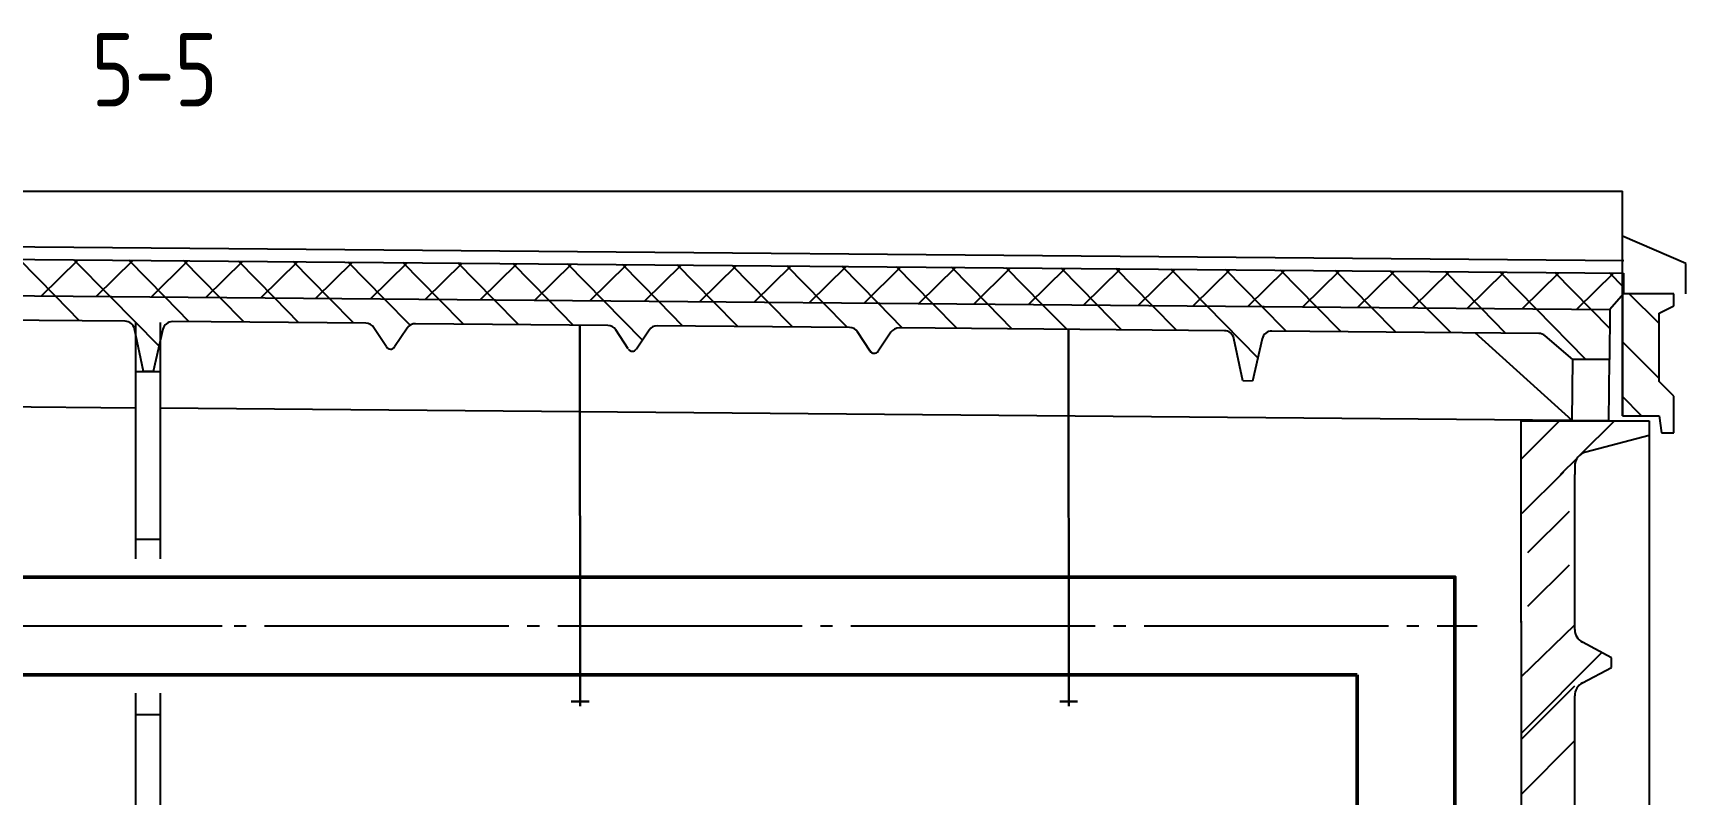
# Model space of a CAD drawing. Extents: x 16310088 to 16425637, y -218501 to -177893.
# Drawn here: x 16360998 to 16367763, y -201179 to -198061 of the extents above; entities that cross this region are included whole.
import ezdxf

# ---------------------------------------------------------------- set-up
doc = ezdxf.new("R2010")
doc.units = 0
doc.linetypes.add('GOST2.303 5', pattern=[24, 20, -1.5, 1, -1.5])
doc.layers.get('0').update_dxf_attribs({"color": 250})
for name, color, linetype in [('_Оформл_Штриховка', 252, 'Continuous'), ('Кровля', 55, 'Continuous'), ('Перегородка', 31, 'Continuous'), ('размерыЭС', 250, 'Continuous')]:
    doc.layers.add(name, color=color, linetype=linetype)
for name, color, linetype, lineweight in [('Плита', 95, 'Continuous', 40), ('Размеры', 250, 'Continuous', 15), ('Стена', 252, 'Continuous', 40), ('эл_оборудование', 7, 'Continuous', 18)]:
    doc.layers.add(name, color=color, linetype=linetype, lineweight=lineweight)
doc.styles.add('GOST 2.304', font='CS_Gost2304.shx')

msp = doc.modelspace()

# ---------------------------------------------------------------- linework, layer by layer
at = {"color": 252, "lineweight": 25, "ltscale": 100}
msp.add_line((16355407.6, -198707.3), (16367503.4, -198707.3), dxfattribs=at)
at = {"color": 5, "lineweight": 50, "ltscale": 5}
for points in [[(16356119, -200687.4), (16356119, -200287.4), (16366817.8, -200287.4), (16366817.8, -200687.4)], [(16366417.8, -200687.4), (16356518.4, -200687.4)], [(16366817.8, -200687.4), (16366817.8, -201387.3), (16366417.8, -201387.3), (16366417.8, -200687.4)]]:
    msp.add_lwpolyline(points, dxfattribs=at)
at = {"layer": '_Оформл_Штриховка', "color": 252, "lineweight": 25, "ltscale": 100}
for p, q in [((16361089, -199137.5), (16360940.3, -198986.2)), ((16361031.4, -199137), (16361182.7, -198988.3)), ((16361313.5, -199139.4), (16361164.8, -198988.1)), ((16361255.9, -199138.9), (16361407.2, -198990.2)), ((16361538, -199141.4), (16361389.3, -198990.1)), ((16361480.4, -199140.9), (16361631.7, -198992.2)), ((16361762.5, -199143.3), (16361613.8, -198992)), ((16361704.9, -199142.8), (16361856.2, -198994.1)), ((16361987, -199145.2), (16361838.3, -198993.9)), ((16361929.4, -199144.7), (16362080.7, -198996)), ((16362211.5, -199147.2), (16362062.8, -198995.9)), ((16362153.9, -199146.7), (16362305.2, -198998)), ((16362436, -199149.1), (16362287.3, -198997.8)), ((16362378.4, -199148.6), (16362529.7, -198999.9)), ((16362660.5, -199151), (16362511.8, -198999.8)), ((16362602.9, -199150.5), (16362754.2, -199001.8)), ((16362885, -199153), (16362736.3, -199001.7)), ((16362827.4, -199152.5), (16362978.7, -199003.8)), ((16363109.5, -199154.9), (16362960.8, -199003.6)), ((16363051.9, -199154.4), (16363203.2, -199005.7)), ((16363334, -199156.8), (16363185.3, -199005.6)), ((16363276.4, -199156.4), (16363427.7, -199007.7)), ((16363558.5, -199158.8), (16363409.8, -199007.5)), ((16363500.9, -199158.3), (16363652.2, -199009.6)), ((16363783, -199160.7), (16363634.3, -199009.4)), ((16363725.4, -199160.2), (16363876.7, -199011.5)), ((16364007.5, -199162.7), (16363858.8, -199011.4)), ((16363949.9, -199162.2), (16364101.2, -199013.5)), ((16364232, -199164.6), (16364083.2, -199013.3)), ((16364174.4, -199164.1), (16364325.7, -199015.4)), ((16364456.4, -199166.5), (16364307.7, -199015.2)), ((16364398.9, -199166), (16364550.2, -199017.3)), ((16364680.9, -199168.5), (16364532.2, -199017.2)), ((16364623.4, -199168), (16364774.7, -199019.3)), ((16364905.4, -199170.4), (16364756.7, -199019.1)), ((16364847.9, -199169.9), (16364999.2, -199021.2)), ((16365129.9, -199172.3), (16364981.2, -199021)), ((16365072.4, -199171.8), (16365223.7, -199023.1)), ((16365354.4, -199174.3), (16365205.7, -199023)), ((16365296.9, -199173.8), (16365448.2, -199025.1)), ((16365578.9, -199176.2), (16365430.2, -199024.9)), ((16365521.4, -199175.7), (16365672.7, -199027)), ((16365803.4, -199178.1), (16365654.7, -199026.9)), ((16365745.9, -199177.6), (16365897.2, -199028.9)), ((16366027.9, -199180.1), (16365879.2, -199028.8)), ((16365970.4, -199179.6), (16366121.7, -199030.9)), ((16366252.4, -199182), (16366103.7, -199030.7)), ((16366194.9, -199181.5), (16366346.2, -199032.8)), ((16366476.9, -199183.9), (16366328.2, -199032.7)), ((16366419.4, -199183.4), (16366570.7, -199034.7)), ((16366701.4, -199185.9), (16366552.7, -199034.6)), ((16366643.9, -199185.4), (16366795.2, -199036.7)), ((16366925.9, -199187.8), (16366777.2, -199036.5)), ((16366868.4, -199187.3), (16367019.7, -199038.6)), ((16367150.4, -199189.8), (16367001.7, -199038.5)), ((16367092.9, -199189.3), (16367244.2, -199040.6)), ((16367374.9, -199191.7), (16367226.2, -199040.4)), ((16367317.4, -199191.2), (16367468.7, -199042.5)), ((16367507.7, -199100.3), (16367450.7, -199042.3)), ((16361188.1, -199238.4), (16361089, -199137.5)), ((16361513.1, -199342.6), (16361313.5, -199139.4)), ((16361637.1, -199242.2), (16361538, -199141.4)), ((16361861.6, -199244.2), (16361762.5, -199143.3)), ((16362086.1, -199246.1), (16361987, -199145.2)), ((16362310.6, -199248), (16362211.5, -199147.2)), ((16362541.3, -199256.2), (16362436, -199149.1)), ((16362759.6, -199251.9), (16362660.5, -199151)), ((16362984.1, -199253.8), (16362885, -199153)), ((16363208.6, -199255.8), (16363109.5, -199154.9)), ((16363491.7, -199317.3), (16363334, -199156.8)), ((16363657.6, -199259.6), (16363558.5, -199158.8)), ((16363882.1, -199261.6), (16363783, -199160.7)), ((16364106.6, -199263.5), (16364007.5, -199162.7)), ((16364331.1, -199265.4), (16364232, -199164.6)), ((16364555.6, -199267.4), (16364456.4, -199166.5)), ((16364780.1, -199269.3), (16364680.9, -199168.5)), ((16365004.6, -199271.3), (16364905.4, -199170.4)), ((16365229.1, -199273.2), (16365129.9, -199172.3)), ((16365453.6, -199275.1), (16365354.4, -199174.3)), ((16365678.1, -199277.1), (16365578.9, -199176.2)), ((16366011.1, -199389.4), (16365803.4, -199178.1)), ((16366127.1, -199280.9), (16366027.9, -199180.1)), ((16366351.6, -199282.9), (16366252.4, -199182)), ((16366576.1, -199284.8), (16366476.9, -199183.9)), ((16366800.6, -199286.7), (16366701.4, -199185.9)), ((16367653.4, -199249.8), (16367530.9, -199127.3)), ((16367025.1, -199288.7), (16366925.9, -199187.8)), ((16367353.7, -199396.5), (16367150.4, -199189.8)), ((16367451.2, -199269.3), (16367374.9, -199191.7)), ((16364434.3, -199370.4), (16364418.6, -199354.5)), ((16367653.4, -199474.3), (16367503.4, -199324.3)), ((16367581.9, -199627.3), (16367503.4, -199548.8)), ((16367088.4, -199805.1), (16367246.2, -199647.3)), ((16367332.4, -199785.6), (16367470.7, -199647.3)), ((16367092.9, -200026.3), (16367263.1, -199856.1)), ((16367250.6, -199867.5), (16367320.4, -199797.6)), ((16367116.8, -200187), (16367286.9, -200016.9)), ((16367116.8, -200406.8), (16367286.9, -200236.6)), ((16367088.4, -200695.9), (16367308.4, -200483.1)), ((16367088.4, -200927.7), (16367419.5, -200596.6)), ((16367088.4, -200952.2), (16367308.4, -200732.2)), ((16367088.4, -201176.7), (16367308.4, -200956.7))]:
    msp.add_line(p, q, dxfattribs=at)
at = {"layer": 'Кровля', "color": 252, "lineweight": 25, "ltscale": 100}
for p, q in [((16367508.6, -198992.8), (16355439.1, -198888.8)), ((16367763.4, -199003.5), (16367503.4, -198892.3)), ((16355438.6, -198938.8), (16367508.2, -199042.8)), ((16367508.2, -199042.8), (16367507.5, -199127.8)), ((16367763.4, -199127.3), (16367763.4, -199003.5)), ((16367507.5, -199127.8), (16367451.9, -199192.3))]:
    msp.add_line(p, q, dxfattribs=at)
at = {"layer": 'Перегородка', "color": 252, "lineweight": 25, "ltscale": 100}
for p, q in [((16361418.4, -200212.4), (16361418.4, -199245.8)), ((16361518.4, -199245.8), (16361518.4, -200212.4)), ((16361418.4, -199445.8), (16361518.4, -199445.8)), ((16361418.4, -200487.4), (16361418.4, -200487.3)), ((16361518.4, -200487.3), (16361518.4, -200487.4)), ((16361418.4, -203747.3), (16361418.4, -200762.4)), ((16361518.4, -200762.4), (16361518.4, -203747.3))]:
    msp.add_line(p, q, dxfattribs=at)
at = {"layer": 'Плита', "color": 252, "lineweight": 25, "ltscale": 100}
for p, q in [((16355492.3, -199089.2), (16367451.9, -199192.3)), ((16361374.1, -199240), (16360582.8, -199233.1)), ((16362359.7, -199248.5), (16361568.4, -199241.6)), ((16363349.7, -199257), (16362562.8, -199250.2)), ((16367451.9, -199192.3), (16367450.1, -199397.3)), ((16361449.5, -199445.6), (16361412.9, -199271.7)), ((16361529.1, -199272.7), (16361489.5, -199446)), ((16362443.7, -199345.2), (16362392.9, -199266.7)), ((16362529.2, -199267.9), (16362477.1, -199345.5)), ((16363433.7, -199353.7), (16363382.9, -199275.3)), ((16363519.2, -199276.4), (16363467.1, -199354)), ((16364339.6, -199265.5), (16363552.7, -199258.7)), ((16364423.6, -199362.3), (16364372.9, -199283.8)), ((16364509.1, -199285), (16364457, -199362.5)), ((16365873.9, -199278.7), (16364542.7, -199267.3)), ((16365949.3, -199484.4), (16365912.7, -199310.5)), ((16366028.9, -199311.5), (16365989.3, -199484.8)), ((16367161.5, -199289.8), (16366068.3, -199280.4)), ((16367298, -199646), (16366901.1, -199287.6)), ((16367300.1, -199396), (16367187.1, -199299.4)), ((16361489.5, -199446), (16361449.5, -199445.6)), ((16367298, -199646), (16367300.1, -199396)), ((16367450.1, -199397.3), (16367300.1, -199396)), ((16367448, -199647.3), (16367450.1, -199397.3)), ((16365989.3, -199484.8), (16365949.3, -199484.4)), ((16361418.2, -199595.3), (16355488.4, -199544.2)), ((16367448, -199647.3), (16361518.2, -199596.2))]:
    msp.add_line(p, q, dxfattribs=at)
for centre, radius, start, end in [((16361373.7, -199280), 40, 11.88682, 89.50606), ((16361568.1, -199281.6), 40, 89.50606, 167.12531), ((16362359.3, -199288.5), 40, 32.90455, 89.50606), ((16362562.4, -199290.2), 40, 89.50606, 146.10758), ((16363349.3, -199297), 40, 32.90455, 89.50606), ((16363552.4, -199298.7), 40, 89.50606, 146.10758), ((16364339.3, -199305.5), 40, 32.90455, 89.50606), ((16364542.3, -199307.3), 40, 89.50606, 146.10758), ((16365873.6, -199318.7), 40, 11.88682, 89.50606), ((16366067.9, -199320.4), 40, 89.50606, 167.12531), ((16367161.1, -199329.8), 40, 49.47581, 89.50606), ((16362460.5, -199334.3), 20, 212.90455, 326.10758), ((16363450.5, -199342.9), 20, 212.90455, 326.10758), ((16364440.4, -199351.4), 20, 212.90455, 326.10758)]:
    msp.add_arc(centre, radius, start, end, dxfattribs=at)
at = {"layer": 'Размеры', "color": 252, "lineweight": 25, "ltscale": 100}
msp.add_line((16367503.4, -199627.3), (16367503.4, -198707.3), dxfattribs=at)
at = {"layer": 'размерыЭС', "color": 7, "linetype": 'GOST2.303 5', "ltscale": 50}
msp.add_lwpolyline([(16355945.4, -200487.4), (16366908.9, -200487.4)], dxfattribs=at)
at = {"layer": 'размерыЭС', "color": 252, "lineweight": 25, "ltscale": 10}
msp.add_lwpolyline([(16361224.7, -200487.3), (16361771.7, -200487.3)], dxfattribs=at)
at = {"layer": 'Стена', "color": 252, "lineweight": 25, "ltscale": 100}
for p, q in [((16367713.4, -199127.3), (16367503.4, -199127.3)), ((16367503.4, -199127.3), (16367503.4, -199627.3)), ((16367653.4, -199207.3), (16367713.4, -199177.3)), ((16367713.4, -199177.3), (16367713.4, -199127.3)), ((16367653.4, -199487.3), (16367653.4, -199207.3)), ((16367713.4, -199547.3), (16367653.4, -199487.3)), ((16367713.4, -199697.3), (16367713.4, -199547.3)), ((16367088.4, -200473.1), (16367088.4, -199647.3)), ((16367088.4, -199647.3), (16367613.4, -199647.3)), ((16367503.4, -199627.3), (16367653.4, -199627.3)), ((16367613.4, -199647.3), (16367613.4, -205267.3)), ((16367613.4, -199647.3), (16367613.4, -199707.3)), ((16367653.4, -199627.3), (16367663.4, -199697.3)), ((16367613.4, -199707.3), (16367353.2, -199775.6)), ((16367663.4, -199697.3), (16367713.4, -199697.3)), ((16367308.4, -199833.6), (16367308.4, -199867.5)), ((16367088.4, -200467.5), (16367088.4, -199867.5)), ((16367308.4, -200501.3), (16367308.4, -199867.5)), ((16367308.4, -200467.5), (16367308.4, -199867.5)), ((16367088.4, -200467.5), (16367088.4, -205267.3)), ((16367458.4, -200617.3), (16367340.2, -200554.3)), ((16367340.2, -200720.4), (16367458.4, -200657.3)), ((16367458.4, -200657.3), (16367458.4, -200617.3)), ((16367308.4, -204031.3), (16367308.4, -200773.3))]:
    msp.add_line(p, q, dxfattribs=at)
for centre, start, end in [((16367368.4, -199833.6), 104.69732, 180), ((16367368.4, -200501.3), 180, 241.92751), ((16367368.4, -200773.3), 118.07249, 180)]:
    msp.add_arc(centre, 60, start, end, dxfattribs=at)
at = {"layer": 'эл_оборудование', "color": 0, "lineweight": 30, "ltscale": 100}
for p, q in [((16363236.7, -200816), (16363236.3, -199256)), ((16365236.7, -200815.4), (16365236.3, -199273.3)), ((16363273.4, -200796.9), (16363200.1, -200796.9)), ((16365273.4, -200796.3), (16365200.1, -200796.3))]:
    msp.add_line(p, q, dxfattribs=at)
at = {"layer": 'эл_оборудование', "lineweight": 25, "ltscale": 100}
for points in [[(16361518.4, -200133.6), (16361418.4, -200133.6)], [(16361518.4, -200850.7), (16361418.4, -200850.7)]]:
    msp.add_lwpolyline(points, dxfattribs=at)

# ---------------------------------------------------------------- texts
at = {"layer": 'эл_оборудование', "ltscale": 100, "insert": (16361494.8, -198210.6), "char_height": 300, "attachment_point": 5, "style": 'GOST 2.304'}
msp.add_mtext('\\A1;5-5', dxfattribs=at)

doc.saveas('drawing.dxf')
